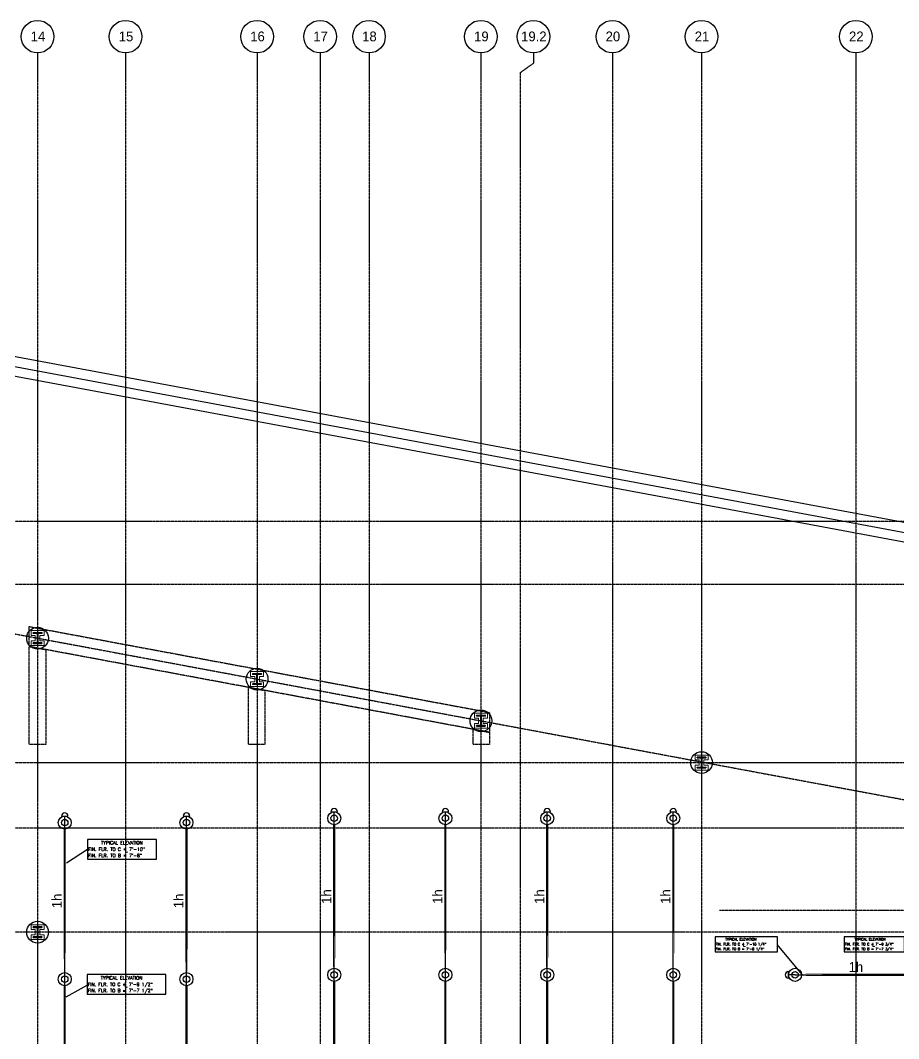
# Model space of a CAD drawing. Header units: inches. Extents: x 1442 to 5389, y 34 to 2400.
# Drawn here: x 2932 to 3740, y 1464 to 2400 of the extents above; entities that cross this region are included whole.
import ezdxf
from ezdxf.enums import TextEntityAlignment as Align

# ---------------------------------------------------------------- set-up
doc = ezdxf.new("R2010")
doc.units = ezdxf.units.IN
doc.header["$MEASUREMENT"] = 0
doc.linetypes.add('CENTER2', pattern=[1.125, 0.75, -0.125, 0.125, -0.125])
doc.linetypes.add('HIDDEN2', pattern=[0.1875, 0.125, -0.0625])
for name, color, linetype, lineweight in [('A-Detl-Hatch', 1, 'Continuous', 18), ('A-Detl-Wide', 2, 'Continuous', 35), ('S-Detl-Hatch', 1, 'Continuous', 18)]:
    doc.layers.add(name, color=color, linetype=linetype, lineweight=lineweight)
for name, color, linetype in [('A-Grid(SmallScale)', 11, 'CENTER2'), ('A-Roof-Above', 7, 'HIDDEN2'), ('A-Site-Element', 2, 'Continuous'), ('A-Wall-Full', 7, 'Continuous'), ('Coordination', 1, 'Continuous'), ('HEADUP', 1, 'Continuous'), ('PIPEBL', 1, 'Continuous'), ('PIPESPC', 1, 'Continuous'), ('S-Grid-Iden', 7, 'Continuous'), ('S-Structural Concrete', 4, 'Continuous'), ('spk-cap', 1, 'Continuous'), ('TIDYPIPE', 1, 'Continuous')]:
    doc.layers.add(name, color=color, linetype=linetype)
doc.styles.add('PIPE', font='PIPE.SHX')
doc.styles.add('ROMAND', font='romand', dxfattribs={"width": 0.75, "height": 1.5})
doc.linetypes.add('FENCELINE2', pattern='A,0.25,-0.1,[132,ltypeshp.shx,S=0.1,R=0,X=-0.1,Y=0],-0.1,1', length=1.45)

# ---------------------------------------------------------------- blocks, each defined once
blk = doc.blocks.new('Column Bubble')
blk.add_circle((-0.0042, -0.0024), 0.1562)
blk.add_attdef('XX', text='', height=0.0938).set_placement((0, 0), align=Align.MIDDLE_CENTER)
blk = doc.blocks.new('*U14')
at = {"layer": 'A-Detl-Hatch'}
h = blk.add_hatch(dxfattribs=at)
h.set_pattern_fill('ANSI32', color=256, scale=6, style=0)
h.set_pattern_definition([(45, (0, -4.865), (-1.591, 1.591), []), (45, (1.0607, -4.865), (-1.591, 1.591), [])])
edge = h.paths.add_edge_path()
edge.add_line((3.98, -9.73), (3.98, -9.295))
edge.add_line((3.98, -9.295), (0.645, -9.295))
edge.add_arc((0.645, -8.795), 0.5, 180, 270, ccw=False)
edge.add_line((0.145, -8.795), (0.145, -0.935))
edge.add_arc((0.645, -0.935), 0.5, 90, 180, ccw=False)
edge.add_line((0.645, -0.435), (3.98, -0.435))
edge.add_line((3.98, -0.435), (3.98, 0))
edge.add_line((3.98, 0), (-3.98, 0))
edge.add_line((-3.98, 0), (-3.98, -0.435))
edge.add_line((-3.98, -0.435), (-0.645, -0.435))
edge.add_arc((-0.645, -0.935), 0.5, 0, 90, ccw=False)
edge.add_line((-0.145, -0.935), (-0.145, -8.795))
edge.add_arc((-0.645, -8.795), 0.5, -90, 0, ccw=False)
edge.add_line((-0.645, -9.295), (-3.98, -9.295))
edge.add_line((-3.98, -9.295), (-3.98, -9.73))
edge.add_line((-3.98, -9.73), (3.98, -9.73))
at = {"color": 0, "linetype": 'ByBlock'}
blk.add_lwpolyline([(3.98, -9.73), (3.98, -9.295), (0.645, -9.295, -0.4142136), (0.145, -8.795), (0.145, -0.935, -0.4142136), (0.645, -0.435), (3.98, -0.435), (3.98, 0), (-3.98, 0), (-3.98, -0.435), (-0.645, -0.435, -0.4142136), (-0.145, -0.935), (-0.145, -8.795, -0.4142136), (-0.645, -9.295), (-3.98, -9.295), (-3.98, -9.73)], format="xyb", close=True, dxfattribs=at)
blk = doc.blocks.new('W10X33')
at = {"layer": 'S-Detl-Hatch'}
blk.add_lwpolyline([(13773.78, -7310.28), (13773.78, -7305.84), (13769.95, -7305.84), (13769.95, -7300.98), (13773.78, -7300.98), (13773.78, -7296.55), (13761.82, -7296.55), (13761.82, -7300.98), (13765.66, -7300.98), (13765.66, -7305.84), (13761.82, -7305.84), (13761.82, -7310.28)], close=True, dxfattribs=at)
at = {"layer": 'A-Detl-Wide'}
blk.add_blockref('*U14', (13767.8, -7298.55), dxfattribs=at)
blk = doc.blocks.new('SPRIG1')
for radius in [6, 3]:
    blk.add_circle((0, 0), radius)
blk = doc.blocks.new('CAP')
blk.add_line((0, 3), (0, -3))
blk.add_arc((0, 0), 3, 270, 90)
blk = doc.blocks.new('PIPESPC')
at = {"layer": 'PIPESPC', "style": 'PIPE', "width": 0.9}
blk.add_attdef('SIZE', text='', height=9, dxfattribs=at).set_placement((0, 4.02), align=Align.CENTER)
at = {"layer": 'PIPESPC', "style": 'PIPE', "flags": 1}
blk.add_attdef('SCHED', (25.3, 3.89), '', height=9, dxfattribs=at)

msp = doc.modelspace()

# ---------------------------------------------------------------- linework, layer by layer
at = {"layer": 'A-Grid(SmallScale)'}
for p, q in [((2947.5, 2370.32), (2947.5, 491.06)), ((3028.5, 2370.32), (3028.5, 491.06)), ((3149.5, 2370.32), (3149.5, 491.06)), ((3207.5, 2370.32), (3207.5, 491.06)), ((3252.5, 2370.32), (3252.5, 491.06)), ((3355.5, 2370.32), (3355.5, 491.06)), ((3476.5, 2370.32), (3476.5, 491.06)), ((3558.5, 2370.32), (3558.5, 491.06)), ((3700.5, 2370.32), (3700.5, 491.06)), ((3391.5, 2351.96), (3391.5, 491.06)), ((1580.5, 2086.87), (5388.5, 1377.08)), ((1580.5, 1939.58), (5388.5, 1939.58)), ((1580.5, 1881.58), (5388.5, 1881.58)), ((1580.5, 1717.58), (5388.5, 1717.58)), ((1580.5, 1657.58), (5388.5, 1657.58)), ((5388.5, 1561.58), (1580.5, 1561.58))]:
    msp.add_line(p, q, dxfattribs=at)
msp.add_lwpolyline([(3403.78, 2370.32), (3403.78, 2360.86), (3391.5, 2351.96)], dxfattribs=at)
at = {"layer": 'A-Roof-Above'}
msp.add_line((3575.13, 1581.89), (4131.88, 1581.89), dxfattribs=at)
for points in [[(2939.91, 1824.33), (2939.91, 1842.64), (3363.43, 1763.7), (3363.43, 1745.39)], [(2939.91, 1824.33), (2955.09, 1821.5), (2955.09, 1734.21), (2939.91, 1734.21)], [(3141.51, 1786.75), (3156.76, 1783.91), (3156.76, 1734.21), (3141.58, 1734.21)], [(3348.24, 1748.22), (3363.43, 1745.39), (3363.43, 1734.21), (3348.24, 1734.21)]]:
    msp.add_lwpolyline(points, close=True, dxfattribs=at)
at = {"layer": 'A-Site-Element', "linetype": 'FENCELINE2'}
msp.add_lwpolyline([(1805, 1898.38), (1805, 2055.04), (2186.36, 1983.96), (2228.84, 2211.88), (4973.98, 1700.2)], dxfattribs=at)
at = {"layer": 'A-Wall-Full'}
for p, q in [((4984.48, 1707.4), (2221.64, 2222.37)), ((4981.18, 1689.71), (2236.04, 2201.38))]:
    msp.add_line(p, q, dxfattribs=at)
at = {"layer": 'Coordination'}
for p, q in [((2974.12, 1625.23), (2993.4, 1637.97)), ((3651.14, 1522.71), (3628.3, 1549.77)), ((2973.76, 1501.95), (2993.07, 1512.69))]:
    msp.add_line(p, q, dxfattribs=at)
for points in [[(2993.4, 1628.71), (3056.82, 1628.71), (3056.82, 1646.88), (2993.4, 1646.88)], [(3570.87, 1543.63), (3628.37, 1543.63), (3628.37, 1557.25), (3570.87, 1557.25)], [(3689.83, 1543.63), (3745.13, 1543.63), (3745.13, 1557.25), (3689.83, 1557.25)], [(2993.05, 1504.39), (3065.44, 1504.39), (3065.44, 1522.56), (2993.05, 1522.56)]]:
    msp.add_lwpolyline(points, close=True, dxfattribs=at)
at = {"layer": 'PIPEBL', "color": 1}
for p, q in [((2972.5, 1662.32), (2972.5, 1668.32)), ((3084.5, 1662.32), (3084.5, 1668.32)), ((3220.5, 1666.32), (3220.5, 1672.32)), ((3322.75, 1666.32), (3322.75, 1672.32)), ((3416.5, 1666.32), (3416.5, 1672.32)), ((3532.5, 1666.32), (3532.5, 1672.32)), ((2972.5, 1518.32), (2972.5, 1662.32)), ((3084.5, 1518.32), (3084.5, 1662.32)), ((3220.5, 1522.32), (3220.5, 1666.32)), ((3322.75, 1522.32), (3322.75, 1666.32)), ((3416.5, 1522.32), (3416.5, 1666.32)), ((3532.5, 1522.32), (3532.5, 1666.32)), ((2972.5, 1374.32), (2972.5, 1518.32)), ((3084.5, 1374.32), (3084.5, 1518.32)), ((3220.5, 1378.32), (3220.5, 1522.32)), ((3322.75, 1378.32), (3322.75, 1522.32)), ((3416.5, 1378.32), (3416.5, 1522.32)), ((3532.5, 1378.32), (3532.5, 1522.32)), ((3644.5, 1522.32), (3638.5, 1522.32)), ((3644.5, 1522.32), (3756.5, 1522.32))]:
    msp.add_line(p, q, dxfattribs=at)
at = {"layer": 'S-Structural Concrete'}
for centre in [(2947.5, 1832.07), (3149.5, 1794.42), (3355.5, 1756.02), (3558.5, 1717.58), (2947.5, 1561.58)]:
    msp.add_circle(centre, 10, dxfattribs=at)
at = {"layer": 'TIDYPIPE', "color": 1, "const_width": 2}
for points in [[(3220.5, 1528.32), (3220.5, 1660.32)], [(3322.75, 1528.32), (3322.75, 1660.32)], [(3416.5, 1528.32), (3416.5, 1660.32)], [(3532.5, 1528.32), (3532.5, 1660.32)], [(2972.5, 1524.32), (2972.5, 1656.32)], [(3084.5, 1524.32), (3084.5, 1656.32)], [(3650.5, 1522.32), (3750.5, 1522.32)], [(2972.5, 1380.32), (2972.5, 1512.32)], [(3084.5, 1380.32), (3084.5, 1512.32)], [(3220.5, 1384.32), (3220.5, 1516.32)], [(3322.75, 1384.32), (3322.75, 1516.32)], [(3416.5, 1384.32), (3416.5, 1516.32)], [(3532.5, 1384.32), (3532.5, 1516.32)]]:
    msp.add_lwpolyline(points, close=True, dxfattribs=at)

# ---------------------------------------------------------------- block references
for p in [(-10820.3, 9135.48), (-10618.3, 9097.83), (-10412.3, 9059.43), (-10209.3, 9020.99), (-10820.3, 8864.99)]:
    msp.add_blockref('W10X33', p)
at = {"layer": 'HEADUP'}
for p in [(2972.5, 1662.32), (3084.5, 1662.32), (3220.5, 1666.32), (3322.75, 1666.32), (3416.5, 1666.32), (3532.5, 1666.32), (3220.5, 1522.32), (3322.75, 1522.32), (3416.5, 1522.32), (3532.5, 1522.32), (3644.5, 1522.32), (2972.5, 1518.32), (3084.5, 1518.32)]:
    msp.add_blockref('SPRIG1', p, dxfattribs=at)
at = {"layer": 'PIPESPC'}
ref = msp.add_blockref('PIPESPC', (2972.5, 1590.32), dxfattribs=dict(at, rotation=90))
ref.add_attrib('SIZE', '1h', dxfattribs={"color": 0, "height": 9, "rotation": 90, "style": 'PIPE'}).set_placement((2972.5, 1590.32), align=Align.BOTTOM_CENTER)
ref = msp.add_blockref('PIPESPC', (3084.5, 1590.32), dxfattribs=dict(at, rotation=90))
ref.add_attrib('SIZE', '1h', dxfattribs={"color": 0, "height": 9, "rotation": 90, "style": 'PIPE'}).set_placement((3084.5, 1590.32), align=Align.BOTTOM_CENTER)
ref = msp.add_blockref('PIPESPC', (3220.5, 1594.32), dxfattribs=dict(at, rotation=90))
ref.add_attrib('SIZE', '1h', dxfattribs={"color": 0, "height": 9, "rotation": 90, "style": 'PIPE'}).set_placement((3220.5, 1594.32), align=Align.BOTTOM_CENTER)
ref = msp.add_blockref('PIPESPC', (3322.75, 1594.32), dxfattribs=dict(at, rotation=90))
ref.add_attrib('SIZE', '1h', dxfattribs={"color": 0, "height": 9, "rotation": 90, "style": 'PIPE'}).set_placement((3322.75, 1594.32), align=Align.BOTTOM_CENTER)
ref = msp.add_blockref('PIPESPC', (3416.5, 1594.32), dxfattribs=dict(at, rotation=90))
ref.add_attrib('SIZE', '1h', dxfattribs={"color": 0, "height": 9, "rotation": 90, "style": 'PIPE'}).set_placement((3416.5, 1594.32), align=Align.BOTTOM_CENTER)
ref = msp.add_blockref('PIPESPC', (3532.5, 1594.32), dxfattribs=dict(at, rotation=90))
ref.add_attrib('SIZE', '1h', dxfattribs={"color": 0, "height": 9, "rotation": 90, "style": 'PIPE'}).set_placement((3532.5, 1594.32), align=Align.BOTTOM_CENTER)
ref = msp.add_blockref('PIPESPC', (3700.5, 1522.32), dxfattribs=at)
ref.add_attrib('SIZE', '1h', dxfattribs={"color": 0, "height": 9, "style": 'PIPE'}).set_placement((3700.5, 1522.32), align=Align.BOTTOM_CENTER)
at = {"layer": 'S-Grid-Iden', "xscale": 96, "yscale": 96, "zscale": 96}
for p, values in [((2947.91, 2385.56), {'XX': '14'}), ((3028.91, 2385.56), {'XX': '15'}), ((3149.91, 2385.56), {'XX': '16'}), ((3207.91, 2385.56), {'XX': '17'}), ((3252.91, 2385.56), {'XX': '18'}), ((3355.91, 2385.56), {'XX': '19'}), ((3404.19, 2385.56), {'XX': '19.2'}), ((3476.91, 2385.56), {'XX': '20'}), ((3558.91, 2385.56), {'XX': '21'}), ((3700.91, 2385.56), {'XX': '22'})]:
    msp.add_blockref('Column Bubble', p, dxfattribs=at).add_auto_attribs(values)
at = {"layer": 'spk-cap'}
for p, rotation in [((2972.5, 1668.32), 90.00000000002773), ((3084.5, 1668.32), 90.00000000002773), ((3220.5, 1672.32), 90.00000000002773), ((3322.75, 1672.32), 90.00000000002773), ((3416.5, 1672.32), 90.00000000002773), ((3532.5, 1672.32), 90.00000000002773), ((3638.5, 1522.32), 180.0000000000556)]:
    msp.add_blockref('CAP', p, dxfattribs=dict(at, rotation=rotation))

# ---------------------------------------------------------------- texts
at = {"layer": 'Coordination', "style": 'ROMAND'}
for s, height, p in [('FIN. FLR. TO C = 7\'-10"', 3.0375, (2994.09, 1636.37)), ('TYPICAL ELEVATION', 3.0375, (3005.96, 1642.33)), ('L', 4.5, (3027.62, 1635.25)), ('FIN. FLR. TO B = 7\'-8"', 3.0375, (2994.09, 1630.58)), ('TYPICAL ELEVATION', 2.2781, (3580.29, 1553.84)), ('TYPICAL ELEVATION', 2.2781, (3699.26, 1553.84)), ('FIN. FLR. TO C = 7\'-10 1/4"', 2.2781, (3571.39, 1549.37)), ('FIN. FLR. TO B = 7\'-8 1/4"', 2.2781, (3571.39, 1545.03)), ('L', 3.38, (3596.54, 1548.53)), ('FIN. FLR. TO C = 7\'-9 3/4"', 2.2781, (3690.36, 1549.37)), ('FIN. FLR. TO B = 7\'-7 3/4"', 2.2781, (3690.36, 1545.03)), ('L', 3.38, (3715.5, 1548.53)), ('TYPICAL ELEVATION', 3.0375, (3005.62, 1518.01)), ('FIN. FLR. TO C = 7\'-9 1/2"', 3.0375, (2993.75, 1512.05)), ('FIN. FLR. TO B = 7\'-7 1/2"', 3.0375, (2993.75, 1506.26)), ('L', 4.5, (3027.28, 1510.93))]:
    msp.add_text(s, height=height, dxfattribs=at).set_placement(p)

doc.saveas('drawing.dxf')
